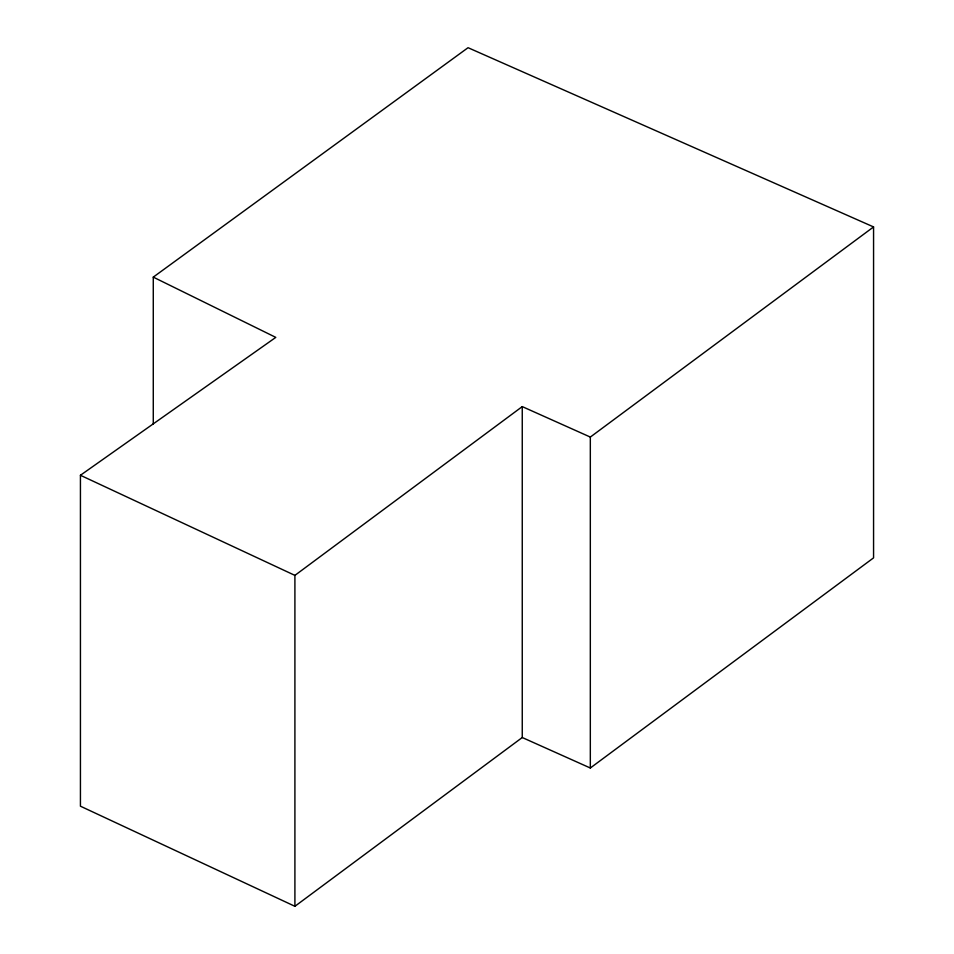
<?xml version="1.0" encoding="UTF-8"?>
<svg xmlns="http://www.w3.org/2000/svg" width="954" height="954" viewBox="0 0 954 954"><rect width="100%" height="100%" fill="white"/><g stroke="black" fill="none" stroke-linecap="round" stroke-linejoin="round"><path stroke-width="1.43" d="M153.272 277.125L275.789 337.382L80.434 475.271L80.434 806.19L294.905 906.3L294.905 575.381L522.255 406.607L590.323 437.075L873.566 226.933L468.056 47.7L153.272 277.125L153.272 424.041M294.905 906.3L522.255 737.525L522.255 406.607M522.255 737.525L590.323 768.006L873.566 557.863L873.566 226.933M80.434 475.271L294.905 575.381M590.323 437.075L590.323 768.006"/></g></svg>
